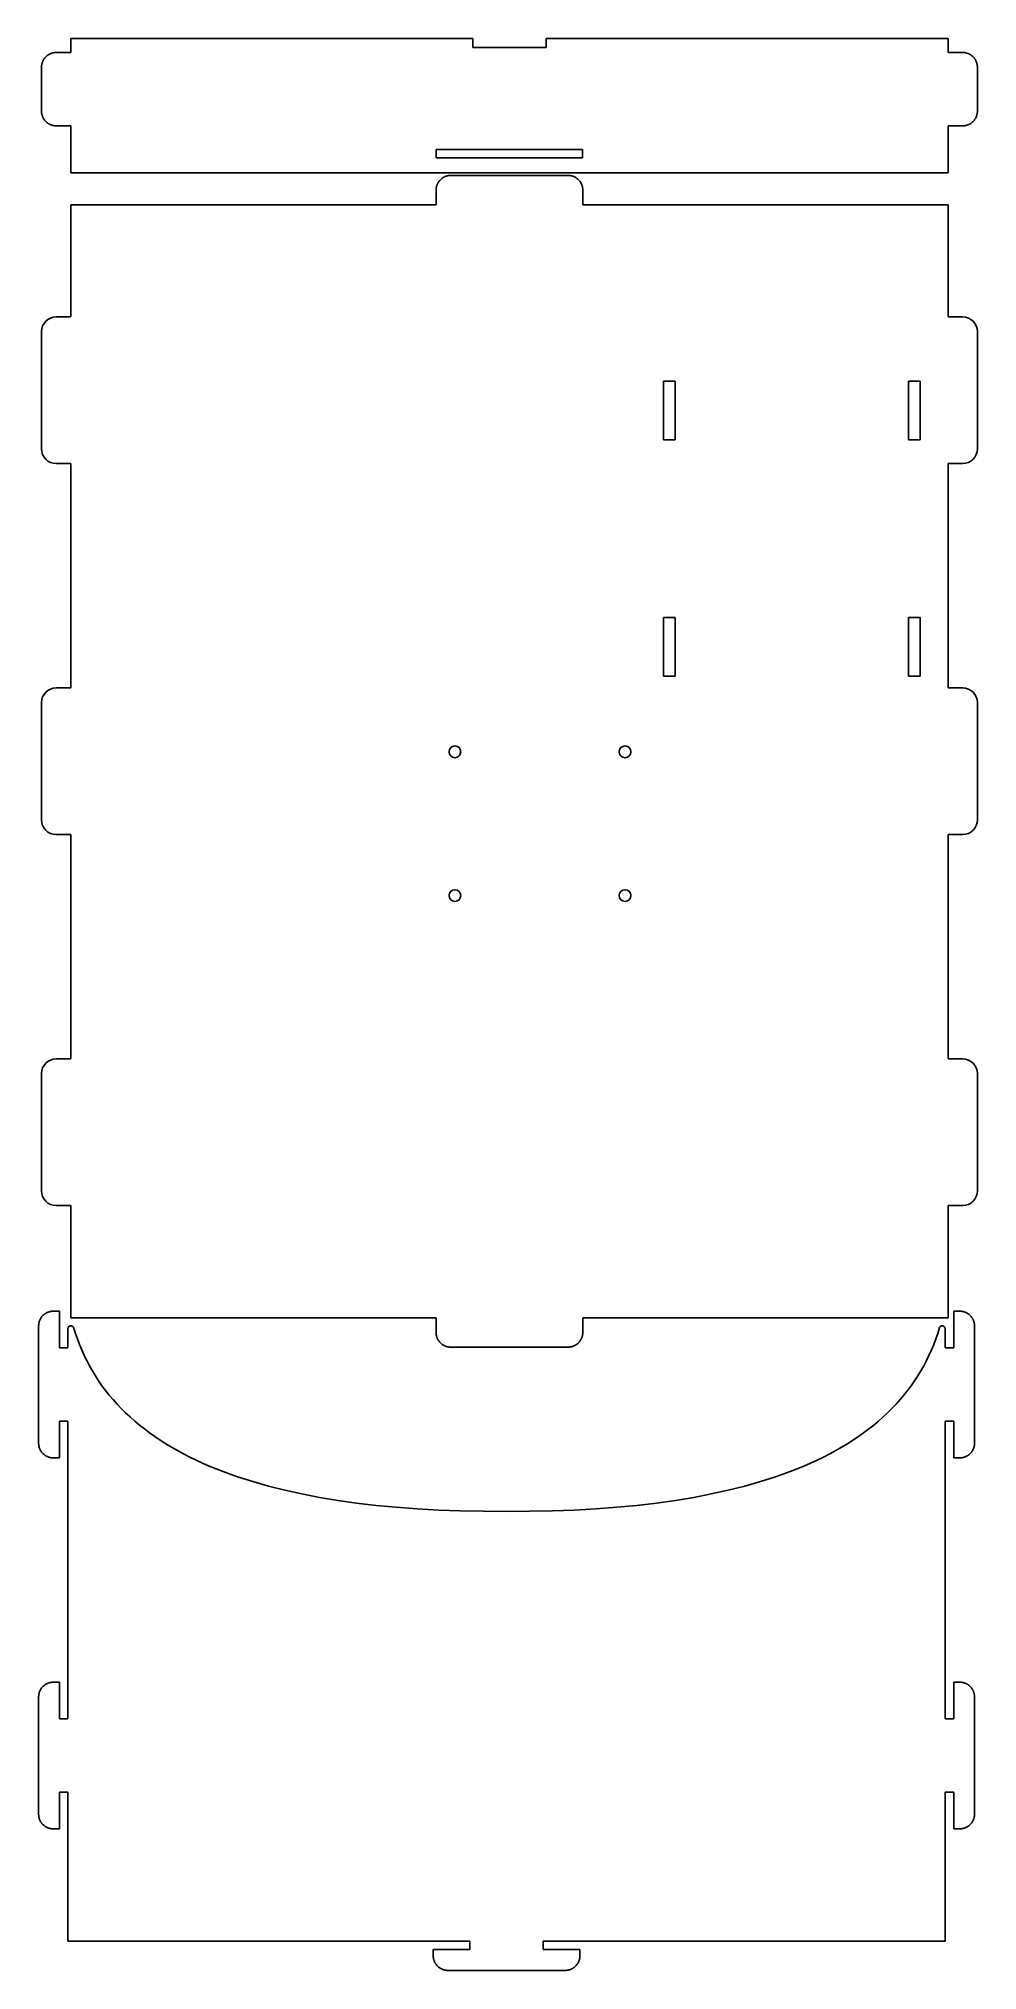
# Model space of a CAD drawing. Extents: x 304 to 624, y 14 to 672.
import ezdxf

# ---------------------------------------------------------------- set-up
doc = ezdxf.new("R2010")
doc.units = 0
doc.layers.add('MAKE2D$VISIBLE$LINES', color=7, linetype='CONTINUOUS')

msp = doc.modelspace()

# ---------------------------------------------------------------- linework, layer by layer
at = {"layer": 'MAKE2D$VISIBLE$LINES'}
for p, q in [((451.77, 672.35), (314.77, 672.35)), ((314.77, 672.35), (314.77, 667.62)), ((451.77, 669.35), (451.77, 672.35)), ((613.77, 672.35), (476.77, 672.35)), ((476.77, 672.35), (476.77, 669.35)), ((613.77, 667.62), (613.77, 672.35)), ((305.5, 665.22), (305.41, 665.07)), ((305.59, 665.36), (305.5, 665.22)), ((305.68, 665.5), (305.59, 665.36)), ((305.79, 665.64), (305.68, 665.5)), ((305.89, 665.78), (305.79, 665.64)), ((306, 665.91), (305.89, 665.78)), ((306.11, 666.03), (306, 665.91)), ((306.23, 666.16), (306.11, 666.03)), ((306.36, 666.28), (306.23, 666.16)), ((306.48, 666.39), (306.36, 666.28)), ((306.61, 666.5), (306.48, 666.39)), ((306.75, 666.61), (306.61, 666.5)), ((306.89, 666.71), (306.75, 666.61)), ((307.03, 666.8), (306.89, 666.71)), ((307.17, 666.89), (307.03, 666.8)), ((307.32, 666.98), (307.17, 666.89)), ((307.47, 667.06), (307.32, 666.98)), ((307.62, 667.14), (307.47, 667.06)), ((307.78, 667.21), (307.62, 667.14)), ((307.93, 667.27), (307.78, 667.21)), ((308.09, 667.33), (307.93, 667.27)), ((308.26, 667.39), (308.09, 667.33)), ((308.42, 667.44), (308.26, 667.39)), ((308.59, 667.48), (308.42, 667.44)), ((308.75, 667.52), (308.59, 667.48)), ((308.92, 667.55), (308.75, 667.52)), ((309.09, 667.57), (308.92, 667.55)), ((309.26, 667.6), (309.09, 667.57)), ((309.43, 667.61), (309.26, 667.6)), ((309.6, 667.62), (309.43, 667.61)), ((309.77, 667.62), (309.6, 667.62)), ((314.77, 667.62), (309.77, 667.62)), ((476.77, 669.35), (451.77, 669.35)), ((618.77, 667.62), (613.77, 667.62)), ((618.94, 667.62), (618.77, 667.62)), ((619.11, 667.61), (618.94, 667.62)), ((619.28, 667.6), (619.11, 667.61)), ((619.45, 667.57), (619.28, 667.6)), ((619.62, 667.55), (619.45, 667.57)), ((619.79, 667.52), (619.62, 667.55)), ((619.95, 667.48), (619.79, 667.52)), ((620.12, 667.44), (619.95, 667.48)), ((620.28, 667.39), (620.12, 667.44)), ((620.44, 667.33), (620.28, 667.39)), ((620.6, 667.27), (620.44, 667.33)), ((620.76, 667.21), (620.6, 667.27)), ((620.92, 667.14), (620.76, 667.21)), ((621.07, 667.06), (620.92, 667.14)), ((621.22, 666.98), (621.07, 667.06)), ((621.37, 666.89), (621.22, 666.98)), ((621.51, 666.8), (621.37, 666.89)), ((621.65, 666.71), (621.51, 666.8)), ((621.79, 666.61), (621.65, 666.71)), ((621.92, 666.5), (621.79, 666.61)), ((622.05, 666.39), (621.92, 666.5)), ((622.18, 666.28), (622.05, 666.39)), ((622.3, 666.16), (622.18, 666.28)), ((622.42, 666.03), (622.3, 666.16)), ((622.54, 665.91), (622.42, 666.03)), ((622.65, 665.78), (622.54, 665.91)), ((622.75, 665.64), (622.65, 665.78)), ((622.85, 665.5), (622.75, 665.64)), ((622.95, 665.36), (622.85, 665.5)), ((623.04, 665.22), (622.95, 665.36)), ((623.13, 665.07), (623.04, 665.22)), ((304.78, 662.96), (304.77, 662.79)), ((304.77, 662.79), (304.77, 662.62)), ((304.77, 662.62), (304.77, 655.12)), ((304.8, 663.13), (304.78, 662.96)), ((304.82, 663.3), (304.8, 663.13)), ((304.84, 663.47), (304.82, 663.3)), ((304.87, 663.64), (304.84, 663.47)), ((304.91, 663.81), (304.87, 663.64)), ((304.95, 663.97), (304.91, 663.81)), ((305, 664.13), (304.95, 663.97)), ((305.06, 664.3), (305, 664.13)), ((305.12, 664.46), (305.06, 664.3)), ((305.18, 664.61), (305.12, 664.46)), ((305.25, 664.77), (305.18, 664.61)), ((305.33, 664.92), (305.25, 664.77)), ((305.41, 665.07), (305.33, 664.92)), ((623.21, 664.92), (623.13, 665.07)), ((623.28, 664.77), (623.21, 664.92)), ((623.35, 664.61), (623.28, 664.77)), ((623.42, 664.46), (623.35, 664.61)), ((623.48, 664.3), (623.42, 664.46)), ((623.53, 664.13), (623.48, 664.3)), ((623.58, 663.97), (623.53, 664.13)), ((623.63, 663.81), (623.58, 663.97)), ((623.66, 663.64), (623.63, 663.81)), ((623.7, 663.47), (623.66, 663.64)), ((623.72, 663.3), (623.7, 663.47)), ((623.74, 663.13), (623.72, 663.3)), ((623.76, 662.96), (623.74, 663.13)), ((623.77, 662.79), (623.76, 662.96)), ((623.77, 662.62), (623.77, 662.79)), ((623.77, 655.12), (623.77, 662.62)), ((304.77, 655.12), (304.77, 647.62)), ((623.77, 647.62), (623.77, 655.12)), ((304.77, 647.62), (304.77, 647.45)), ((304.77, 647.45), (304.78, 647.28)), ((304.78, 647.28), (304.8, 647.11)), ((304.8, 647.11), (304.82, 646.94)), ((304.82, 646.94), (304.84, 646.77)), ((304.84, 646.77), (304.87, 646.6)), ((304.87, 646.6), (304.91, 646.44)), ((304.91, 646.44), (304.95, 646.27)), ((304.95, 646.27), (305, 646.11)), ((305, 646.11), (305.06, 645.95)), ((305.06, 645.95), (305.12, 645.79)), ((305.12, 645.79), (305.18, 645.63)), ((305.18, 645.63), (305.25, 645.47)), ((305.25, 645.47), (305.33, 645.32)), ((623.21, 645.32), (623.28, 645.47)), ((623.28, 645.47), (623.35, 645.63)), ((623.35, 645.63), (623.42, 645.79)), ((623.42, 645.79), (623.48, 645.95)), ((623.48, 645.95), (623.53, 646.11)), ((623.53, 646.11), (623.58, 646.27)), ((623.58, 646.27), (623.63, 646.44)), ((623.63, 646.44), (623.66, 646.6)), ((623.66, 646.6), (623.7, 646.77)), ((623.7, 646.77), (623.72, 646.94)), ((623.72, 646.94), (623.74, 647.11)), ((623.74, 647.11), (623.76, 647.28)), ((623.76, 647.28), (623.77, 647.45)), ((623.77, 647.45), (623.77, 647.62)), ((305.33, 645.32), (305.41, 645.17)), ((305.41, 645.17), (305.5, 645.02)), ((305.5, 645.02), (305.59, 644.88)), ((305.59, 644.88), (305.68, 644.74)), ((305.68, 644.74), (305.79, 644.6)), ((305.79, 644.6), (305.89, 644.47)), ((305.89, 644.47), (306, 644.34)), ((306, 644.34), (306.11, 644.21)), ((306.11, 644.21), (306.23, 644.09)), ((306.23, 644.09), (306.36, 643.97)), ((306.36, 643.97), (306.48, 643.85)), ((306.48, 643.85), (306.61, 643.74)), ((306.61, 643.74), (306.75, 643.64)), ((306.75, 643.64), (306.89, 643.54)), ((306.89, 643.54), (307.03, 643.44)), ((307.03, 643.44), (307.17, 643.35)), ((307.17, 643.35), (307.32, 643.26)), ((307.32, 643.26), (307.47, 643.18)), ((307.47, 643.18), (307.62, 643.11)), ((307.62, 643.11), (307.78, 643.04)), ((307.78, 643.04), (307.93, 642.97)), ((307.93, 642.97), (308.09, 642.91)), ((308.09, 642.91), (308.26, 642.86)), ((308.26, 642.86), (308.42, 642.81)), ((308.42, 642.81), (308.59, 642.76)), ((308.59, 642.76), (308.75, 642.73)), ((308.75, 642.73), (308.92, 642.69)), ((308.92, 642.69), (309.09, 642.67)), ((309.09, 642.67), (309.26, 642.65)), ((309.26, 642.65), (309.43, 642.63)), ((309.43, 642.63), (309.6, 642.62)), ((309.6, 642.62), (309.77, 642.62)), ((309.77, 642.62), (314.77, 642.62)), ((314.77, 642.62), (314.77, 626.62)), ((613.77, 626.62), (613.77, 642.62)), ((613.77, 642.62), (618.77, 642.62)), ((618.77, 642.62), (618.94, 642.62)), ((618.94, 642.62), (619.11, 642.63)), ((619.11, 642.63), (619.28, 642.65)), ((619.28, 642.65), (619.45, 642.67)), ((619.45, 642.67), (619.62, 642.69)), ((619.62, 642.69), (619.79, 642.73)), ((619.79, 642.73), (619.95, 642.76)), ((619.95, 642.76), (620.12, 642.81)), ((620.12, 642.81), (620.28, 642.86)), ((620.28, 642.86), (620.44, 642.91)), ((620.44, 642.91), (620.6, 642.97)), ((620.6, 642.97), (620.76, 643.04)), ((620.76, 643.04), (620.92, 643.11)), ((620.92, 643.11), (621.07, 643.18)), ((621.07, 643.18), (621.22, 643.26)), ((621.22, 643.26), (621.37, 643.35)), ((621.37, 643.35), (621.51, 643.44)), ((621.51, 643.44), (621.65, 643.54)), ((621.65, 643.54), (621.79, 643.64)), ((621.79, 643.64), (621.92, 643.74)), ((621.92, 643.74), (622.05, 643.85)), ((622.05, 643.85), (622.18, 643.97)), ((622.18, 643.97), (622.3, 644.09)), ((622.3, 644.09), (622.42, 644.21)), ((622.42, 644.21), (622.54, 644.34)), ((622.54, 644.34), (622.65, 644.47)), ((622.65, 644.47), (622.75, 644.6)), ((622.75, 644.6), (622.85, 644.74)), ((622.85, 644.74), (622.95, 644.88)), ((622.95, 644.88), (623.04, 645.02)), ((623.04, 645.02), (623.13, 645.17)), ((623.13, 645.17), (623.21, 645.32)), ((439.34, 634.55), (489.2, 634.55)), ((439.34, 631.69), (439.34, 634.55)), ((489.2, 634.55), (489.2, 631.69)), ((314.77, 626.62), (613.77, 626.62)), ((489.2, 631.69), (439.34, 631.69)), ((443.25, 625.61), (443.09, 625.57)), ((443.42, 625.64), (443.25, 625.61)), ((443.59, 625.67), (443.42, 625.64)), ((443.76, 625.69), (443.59, 625.67)), ((443.93, 625.7), (443.76, 625.69)), ((444.1, 625.71), (443.93, 625.7)), ((444.27, 625.71), (444.1, 625.71)), ((464.27, 625.71), (444.27, 625.71)), ((484.27, 625.71), (464.27, 625.71)), ((484.44, 625.71), (484.27, 625.71)), ((484.61, 625.7), (484.44, 625.71)), ((484.78, 625.69), (484.61, 625.7)), ((484.95, 625.67), (484.78, 625.69)), ((485.12, 625.64), (484.95, 625.67)), ((485.29, 625.61), (485.12, 625.64)), ((485.45, 625.57), (485.29, 625.61)), ((439.28, 621.05), (439.27, 620.88)), ((439.27, 620.88), (439.27, 620.71)), ((439.27, 620.71), (439.27, 615.71)), ((439.3, 621.22), (439.28, 621.05)), ((439.32, 621.39), (439.3, 621.22)), ((439.34, 621.56), (439.32, 621.39)), ((439.37, 621.73), (439.34, 621.56)), ((439.41, 621.9), (439.37, 621.73)), ((439.45, 622.06), (439.41, 621.9)), ((439.5, 622.23), (439.45, 622.06)), ((439.56, 622.39), (439.5, 622.23)), ((439.62, 622.55), (439.56, 622.39)), ((439.68, 622.7), (439.62, 622.55)), ((439.75, 622.86), (439.68, 622.7)), ((439.83, 623.01), (439.75, 622.86)), ((439.91, 623.16), (439.83, 623.01)), ((440, 623.31), (439.91, 623.16)), ((440.09, 623.45), (440, 623.31)), ((440.18, 623.6), (440.09, 623.45)), ((440.29, 623.73), (440.18, 623.6)), ((440.39, 623.87), (440.29, 623.73)), ((440.5, 624), (440.39, 623.87)), ((440.61, 624.13), (440.5, 624)), ((440.73, 624.25), (440.61, 624.13)), ((440.86, 624.37), (440.73, 624.25)), ((440.98, 624.48), (440.86, 624.37)), ((441.11, 624.59), (440.98, 624.48)), ((441.25, 624.7), (441.11, 624.59)), ((441.39, 624.8), (441.25, 624.7)), ((441.53, 624.89), (441.39, 624.8)), ((441.67, 624.98), (441.53, 624.89)), ((441.82, 625.07), (441.67, 624.98)), ((441.97, 625.15), (441.82, 625.07)), ((442.12, 625.23), (441.97, 625.15)), ((442.28, 625.3), (442.12, 625.23)), ((442.43, 625.36), (442.28, 625.3)), ((442.59, 625.42), (442.43, 625.36)), ((442.76, 625.48), (442.59, 625.42)), ((442.92, 625.53), (442.76, 625.48)), ((443.09, 625.57), (442.92, 625.53)), ((485.62, 625.53), (485.45, 625.57)), ((485.78, 625.48), (485.62, 625.53)), ((485.94, 625.42), (485.78, 625.48)), ((486.1, 625.36), (485.94, 625.42)), ((486.26, 625.3), (486.1, 625.36)), ((486.42, 625.23), (486.26, 625.3)), ((486.57, 625.15), (486.42, 625.23)), ((486.72, 625.07), (486.57, 625.15)), ((486.87, 624.98), (486.72, 625.07)), ((487.01, 624.89), (486.87, 624.98)), ((487.15, 624.8), (487.01, 624.89)), ((487.29, 624.7), (487.15, 624.8)), ((487.42, 624.59), (487.29, 624.7)), ((487.56, 624.48), (487.42, 624.59)), ((487.68, 624.37), (487.56, 624.48)), ((487.8, 624.25), (487.68, 624.37)), ((487.92, 624.13), (487.8, 624.25)), ((488.04, 624), (487.92, 624.13)), ((488.15, 623.87), (488.04, 624)), ((488.25, 623.73), (488.15, 623.87)), ((488.35, 623.6), (488.25, 623.73)), ((488.45, 623.45), (488.35, 623.6)), ((488.54, 623.31), (488.45, 623.45)), ((488.63, 623.16), (488.54, 623.31)), ((488.71, 623.01), (488.63, 623.16)), ((488.78, 622.86), (488.71, 623.01)), ((488.86, 622.7), (488.78, 622.86)), ((488.92, 622.55), (488.86, 622.7)), ((488.98, 622.39), (488.92, 622.55)), ((489.03, 622.23), (488.98, 622.39)), ((489.08, 622.06), (489.03, 622.23)), ((489.13, 621.9), (489.08, 622.06)), ((489.16, 621.73), (489.13, 621.9)), ((489.2, 621.56), (489.16, 621.73)), ((489.22, 621.39), (489.2, 621.56)), ((489.24, 621.22), (489.22, 621.39)), ((489.26, 621.05), (489.24, 621.22)), ((489.27, 620.88), (489.26, 621.05)), ((489.27, 620.71), (489.27, 620.88)), ((489.27, 615.71), (489.27, 620.71)), ((314.77, 615.71), (314.77, 577.48)), ((439.27, 615.71), (314.77, 615.71)), ((613.77, 615.71), (489.27, 615.71)), ((613.77, 577.48), (613.77, 615.71)), ((314.77, 577.48), (309.77, 577.48)), ((618.77, 577.48), (613.77, 577.48)), ((304.77, 572.48), (304.77, 552.48)), ((623.77, 552.48), (623.77, 572.48)), ((520.77, 555.59), (516.77, 555.59)), ((516.77, 555.59), (516.77, 535.59)), ((520.77, 535.59), (520.77, 555.59)), ((604.27, 555.59), (600.27, 555.59)), ((600.27, 555.59), (600.27, 535.59)), ((604.27, 535.59), (604.27, 555.59)), ((304.77, 552.48), (304.77, 532.48)), ((623.77, 532.48), (623.77, 552.48)), ((516.77, 535.59), (520.77, 535.59)), ((600.27, 535.59), (604.27, 535.59)), ((309.77, 527.48), (314.77, 527.48)), ((314.77, 527.48), (314.77, 451)), ((613.77, 527.48), (618.77, 527.48)), ((613.77, 451), (613.77, 527.48)), ((520.77, 475.07), (516.77, 475.07)), ((516.77, 475.07), (516.77, 455.07)), ((520.77, 455.07), (520.77, 475.07)), ((604.27, 475.07), (600.27, 475.07)), ((600.27, 475.07), (600.27, 455.07)), ((604.27, 455.07), (604.27, 475.07)), ((516.77, 455.07), (520.77, 455.07)), ((600.27, 455.07), (604.27, 455.07)), ((314.77, 451), (309.77, 451)), ((618.77, 451), (613.77, 451)), ((304.77, 446), (304.77, 426)), ((623.77, 426), (623.77, 446)), ((304.77, 426), (304.77, 406)), ((623.77, 406), (623.77, 426)), ((309.77, 401), (314.77, 401)), ((314.77, 401), (314.77, 324.53)), ((613.77, 401), (618.77, 401)), ((613.77, 324.53), (613.77, 401)), ((314.77, 324.53), (309.77, 324.53)), ((618.77, 324.53), (613.77, 324.53)), ((304.77, 319.53), (304.77, 299.53)), ((623.77, 299.53), (623.77, 319.53)), ((304.77, 299.53), (304.77, 279.53)), ((623.77, 279.53), (623.77, 299.53)), ((309.77, 274.53), (314.77, 274.53)), ((314.77, 274.53), (314.77, 236.29)), ((613.77, 274.53), (618.77, 274.53)), ((613.77, 236.29), (613.77, 274.53)), ((305.26, 237.07), (305.38, 237.19)), ((305.38, 237.19), (305.51, 237.3)), ((305.51, 237.3), (305.64, 237.41)), ((305.64, 237.41), (305.77, 237.52)), ((305.77, 237.52), (305.91, 237.62)), ((305.91, 237.62), (306.05, 237.71)), ((306.05, 237.71), (306.2, 237.8)), ((306.2, 237.8), (306.34, 237.89)), ((306.34, 237.89), (306.5, 237.97)), ((306.5, 237.97), (306.65, 238.05)), ((306.65, 238.05), (306.8, 238.12)), ((306.8, 238.12), (306.96, 238.18)), ((306.96, 238.18), (307.12, 238.24)), ((307.12, 238.24), (307.28, 238.3)), ((307.28, 238.3), (307.45, 238.35)), ((307.45, 238.35), (307.61, 238.39)), ((307.61, 238.39), (307.78, 238.43)), ((307.78, 238.43), (307.95, 238.46)), ((307.95, 238.46), (308.11, 238.48)), ((308.11, 238.48), (308.28, 238.51)), ((308.28, 238.51), (308.45, 238.52)), ((308.45, 238.52), (308.62, 238.53)), ((308.62, 238.53), (308.8, 238.53)), ((308.8, 238.53), (310.9, 238.53)), ((310.9, 238.53), (310.9, 226.03)), ((615.7, 226.03), (615.7, 238.53)), ((615.7, 238.53), (617.8, 238.53)), ((617.8, 238.53), (617.97, 238.53)), ((617.97, 238.53), (618.14, 238.52)), ((618.14, 238.52), (618.31, 238.51)), ((618.31, 238.51), (618.48, 238.48)), ((618.48, 238.48), (618.64, 238.46)), ((618.64, 238.46), (618.81, 238.43)), ((618.81, 238.43), (618.98, 238.39)), ((618.98, 238.39), (619.14, 238.35)), ((619.14, 238.35), (619.31, 238.3)), ((619.31, 238.3), (619.47, 238.24)), ((619.47, 238.24), (619.63, 238.18)), ((619.63, 238.18), (619.79, 238.12)), ((619.79, 238.12), (619.94, 238.05)), ((619.94, 238.05), (620.1, 237.97)), ((620.1, 237.97), (620.25, 237.89)), ((620.25, 237.89), (620.39, 237.8)), ((620.39, 237.8), (620.54, 237.71)), ((620.54, 237.71), (620.68, 237.62)), ((620.68, 237.62), (620.82, 237.52)), ((620.82, 237.52), (620.95, 237.41)), ((620.95, 237.41), (621.08, 237.3)), ((621.08, 237.3), (621.21, 237.19)), ((621.21, 237.19), (621.33, 237.07)), ((303.8, 233.7), (303.81, 233.87)), ((303.8, 233.53), (303.8, 233.7)), ((303.8, 213.53), (303.8, 233.53)), ((303.81, 233.87), (303.82, 234.04)), ((303.82, 234.04), (303.84, 234.21)), ((303.84, 234.21), (303.87, 234.38)), ((303.87, 234.38), (303.9, 234.55)), ((303.9, 234.55), (303.94, 234.72)), ((303.94, 234.72), (303.98, 234.88)), ((303.98, 234.88), (304.03, 235.04)), ((304.03, 235.04), (304.08, 235.21)), ((304.08, 235.21), (304.14, 235.37)), ((304.14, 235.37), (304.21, 235.52)), ((304.21, 235.52), (304.28, 235.68)), ((304.28, 235.68), (304.36, 235.83)), ((304.36, 235.83), (304.44, 235.98)), ((304.44, 235.98), (304.52, 236.13)), ((304.52, 236.13), (304.61, 236.27)), ((304.61, 236.27), (304.71, 236.41)), ((304.71, 236.41), (304.81, 236.55)), ((304.81, 236.55), (304.92, 236.69)), ((304.92, 236.69), (305.03, 236.82)), ((305.03, 236.82), (305.14, 236.94)), ((305.14, 236.94), (305.26, 237.07)), ((313.8, 232.68), (313.81, 232.71)), ((313.8, 232.64), (313.8, 232.68)), ((313.8, 232.61), (313.8, 232.64)), ((313.8, 232.58), (313.8, 232.61)), ((313.8, 232.54), (313.8, 232.58)), ((313.8, 226.03), (313.8, 232.54)), ((313.81, 232.71), (313.82, 232.75)), ((313.82, 232.78), (313.83, 232.81)), ((313.82, 232.75), (313.82, 232.78)), ((313.83, 232.81), (313.84, 232.85)), ((313.84, 232.85), (313.85, 232.88)), ((313.85, 232.88), (313.87, 232.91)), ((313.87, 232.91), (313.88, 232.94)), ((313.88, 232.94), (313.89, 232.98)), ((313.89, 232.98), (313.91, 233.01)), ((313.91, 233.01), (313.93, 233.04)), ((313.93, 233.04), (313.94, 233.07)), ((313.94, 233.07), (313.96, 233.1)), ((313.96, 233.1), (313.98, 233.12)), ((313.98, 233.12), (314, 233.15)), ((314, 233.15), (314.03, 233.18)), ((314.03, 233.18), (314.05, 233.21)), ((314.05, 233.21), (314.07, 233.23)), ((314.07, 233.23), (314.1, 233.26)), ((314.1, 233.26), (314.12, 233.28)), ((314.12, 233.28), (314.15, 233.3)), ((314.15, 233.3), (314.17, 233.32)), ((314.17, 233.32), (314.2, 233.35)), ((314.2, 233.35), (314.23, 233.37)), ((314.23, 233.37), (314.26, 233.38)), ((314.26, 233.38), (314.29, 233.4)), ((314.29, 233.4), (314.32, 233.42)), ((314.32, 233.42), (314.35, 233.44)), ((314.35, 233.44), (314.38, 233.45)), ((314.38, 233.45), (314.41, 233.46)), ((314.41, 233.46), (314.44, 233.48)), ((314.44, 233.48), (314.48, 233.49)), ((314.48, 233.49), (314.51, 233.5)), ((314.51, 233.5), (314.54, 233.51)), ((314.54, 233.51), (314.58, 233.52)), ((314.58, 233.52), (314.61, 233.52)), ((314.61, 233.52), (314.64, 233.53)), ((314.64, 233.53), (314.68, 233.53)), ((314.68, 233.53), (314.71, 233.54)), ((314.71, 233.54), (314.75, 233.54)), ((314.75, 233.54), (314.78, 233.54)), ((314.77, 236.29), (439.27, 236.29)), ((314.78, 233.54), (314.82, 233.54)), ((314.82, 233.54), (314.85, 233.54)), ((314.85, 233.54), (314.88, 233.54)), ((314.88, 233.54), (314.92, 233.53)), ((314.92, 233.53), (314.95, 233.53)), ((314.95, 233.53), (314.99, 233.52)), ((314.99, 233.52), (315.02, 233.52)), ((315.02, 233.52), (315.05, 233.51)), ((315.05, 233.51), (315.09, 233.5)), ((315.09, 233.5), (315.12, 233.49)), ((315.12, 233.49), (315.15, 233.48)), ((315.15, 233.48), (315.19, 233.46)), ((315.19, 233.46), (315.22, 233.45)), ((315.22, 233.45), (315.25, 233.43)), ((315.25, 233.43), (315.28, 233.42)), ((315.28, 233.42), (315.31, 233.4)), ((315.31, 233.4), (315.34, 233.38)), ((315.34, 233.38), (315.37, 233.36)), ((315.37, 233.36), (315.39, 233.34)), ((315.39, 233.34), (315.42, 233.32)), ((315.42, 233.32), (315.45, 233.3)), ((315.45, 233.3), (315.47, 233.28)), ((315.47, 233.28), (315.5, 233.25)), ((315.5, 233.25), (315.52, 233.23)), ((315.52, 233.23), (315.55, 233.2)), ((315.55, 233.2), (315.57, 233.18)), ((315.57, 233.18), (315.59, 233.15)), ((315.59, 233.15), (315.61, 233.12)), ((315.61, 233.12), (315.63, 233.09)), ((315.63, 233.09), (315.65, 233.06)), ((315.65, 233.06), (315.67, 233.03)), ((315.67, 233.03), (315.68, 233)), ((315.68, 233), (315.7, 232.97)), ((315.7, 232.97), (315.71, 232.94)), ((315.71, 232.94), (316.32, 230.98)), ((316.32, 230.98), (316.99, 229.06)), ((439.27, 236.29), (439.27, 231.29)), ((439.27, 231.29), (439.27, 231.12)), ((439.27, 231.12), (439.28, 230.95)), ((439.28, 230.95), (439.3, 230.78)), ((439.3, 230.78), (439.32, 230.61)), ((439.32, 230.61), (439.34, 230.44)), ((489.2, 230.44), (489.22, 230.61)), ((489.22, 230.61), (489.24, 230.78)), ((489.24, 230.78), (489.26, 230.95)), ((489.26, 230.95), (489.27, 231.12)), ((489.27, 231.29), (489.27, 236.29)), ((489.27, 236.29), (613.77, 236.29)), ((489.27, 231.12), (489.27, 231.29)), ((609.6, 229.06), (610.27, 230.98)), ((610.27, 230.98), (610.88, 232.94)), ((610.88, 232.94), (610.89, 232.97)), ((610.89, 232.97), (610.91, 233)), ((610.91, 233), (610.92, 233.03)), ((610.92, 233.03), (610.94, 233.06)), ((610.94, 233.06), (610.96, 233.09)), ((610.96, 233.09), (610.98, 233.12)), ((610.98, 233.12), (611, 233.15)), ((611, 233.15), (611.02, 233.18)), ((611.02, 233.18), (611.04, 233.2)), ((611.04, 233.2), (611.07, 233.23)), ((611.07, 233.23), (611.09, 233.25)), ((611.09, 233.25), (611.12, 233.28)), ((611.12, 233.28), (611.14, 233.3)), ((611.14, 233.3), (611.17, 233.32)), ((611.17, 233.32), (611.2, 233.34)), ((611.2, 233.34), (611.22, 233.36)), ((611.22, 233.36), (611.25, 233.38)), ((611.25, 233.38), (611.28, 233.4)), ((611.28, 233.4), (611.31, 233.42)), ((611.31, 233.42), (611.34, 233.43)), ((611.34, 233.43), (611.37, 233.45)), ((611.37, 233.45), (611.41, 233.46)), ((611.41, 233.46), (611.44, 233.48)), ((611.44, 233.48), (611.47, 233.49)), ((611.47, 233.49), (611.5, 233.5)), ((611.5, 233.5), (611.54, 233.51)), ((611.54, 233.51), (611.57, 233.52)), ((611.57, 233.52), (611.6, 233.52)), ((611.6, 233.52), (611.64, 233.53)), ((611.64, 233.53), (611.67, 233.53)), ((611.67, 233.53), (611.71, 233.54)), ((611.71, 233.54), (611.74, 233.54)), ((611.74, 233.54), (611.78, 233.54)), ((611.78, 233.54), (611.81, 233.54)), ((611.81, 233.54), (611.84, 233.54)), ((611.84, 233.54), (611.88, 233.54)), ((611.88, 233.54), (611.91, 233.53)), ((611.91, 233.53), (611.95, 233.53)), ((611.95, 233.53), (611.98, 233.52)), ((611.98, 233.52), (612.02, 233.52)), ((612.02, 233.52), (612.05, 233.51)), ((612.05, 233.51), (612.08, 233.5)), ((612.08, 233.5), (612.12, 233.49)), ((612.12, 233.49), (612.15, 233.48)), ((612.15, 233.48), (612.18, 233.46)), ((612.18, 233.46), (612.21, 233.45)), ((612.21, 233.45), (612.24, 233.44)), ((612.24, 233.44), (612.27, 233.42)), ((612.27, 233.42), (612.3, 233.4)), ((612.3, 233.4), (612.33, 233.38)), ((612.33, 233.38), (612.36, 233.37)), ((612.36, 233.37), (612.39, 233.35)), ((612.39, 233.35), (612.42, 233.32)), ((612.42, 233.32), (612.44, 233.3)), ((612.44, 233.3), (612.47, 233.28)), ((612.47, 233.28), (612.5, 233.26)), ((612.5, 233.26), (612.52, 233.23)), ((612.52, 233.23), (612.54, 233.21)), ((612.54, 233.21), (612.57, 233.18)), ((612.57, 233.18), (612.59, 233.15)), ((612.59, 233.15), (612.61, 233.12)), ((612.61, 233.12), (612.63, 233.1)), ((612.63, 233.1), (612.65, 233.07)), ((612.65, 233.07), (612.66, 233.04)), ((612.66, 233.04), (612.68, 233.01)), ((612.68, 233.01), (612.7, 232.98)), ((612.7, 232.98), (612.71, 232.94)), ((612.71, 232.94), (612.72, 232.91)), ((612.72, 232.91), (612.74, 232.88)), ((612.74, 232.88), (612.75, 232.85)), ((612.75, 232.85), (612.76, 232.81)), ((612.76, 232.81), (612.77, 232.78)), ((612.77, 232.78), (612.77, 232.75)), ((612.77, 232.75), (612.78, 232.71)), ((612.78, 232.71), (612.79, 232.68)), ((612.79, 232.68), (612.79, 232.64)), ((612.79, 232.64), (612.79, 232.61)), ((612.79, 232.61), (612.79, 232.58)), ((612.79, 232.58), (612.8, 232.54)), ((612.8, 232.54), (612.8, 226.03)), ((621.33, 237.07), (621.45, 236.94)), ((621.45, 236.94), (621.56, 236.82)), ((621.56, 236.82), (621.67, 236.69)), ((621.67, 236.69), (621.78, 236.55)), ((621.78, 236.55), (621.88, 236.41)), ((621.88, 236.41), (621.98, 236.27)), ((621.98, 236.27), (622.07, 236.13)), ((622.07, 236.13), (622.15, 235.98)), ((622.15, 235.98), (622.23, 235.83)), ((622.23, 235.83), (622.31, 235.68)), ((622.31, 235.68), (622.38, 235.52)), ((622.38, 235.52), (622.45, 235.37)), ((622.45, 235.37), (622.51, 235.21)), ((622.51, 235.21), (622.56, 235.04)), ((622.56, 235.04), (622.61, 234.88)), ((622.61, 234.88), (622.65, 234.72)), ((622.65, 234.72), (622.69, 234.55)), ((622.69, 234.55), (622.72, 234.38)), ((622.72, 234.38), (622.75, 234.21)), ((622.75, 234.21), (622.77, 234.04)), ((622.77, 234.04), (622.78, 233.87)), ((622.78, 233.87), (622.79, 233.7)), ((622.79, 233.7), (622.8, 233.53)), ((622.8, 233.53), (622.8, 213.53)), ((310.9, 226.03), (313.8, 226.03)), ((316.99, 229.06), (317.71, 227.17)), ((317.71, 227.17), (318.48, 225.31)), ((318.48, 225.31), (319.31, 223.48)), ((439.34, 230.44), (439.37, 230.27)), ((439.37, 230.27), (439.41, 230.11)), ((439.41, 230.11), (439.45, 229.94)), ((439.45, 229.94), (439.5, 229.78)), ((439.5, 229.78), (439.56, 229.62)), ((439.56, 229.62), (439.62, 229.46)), ((439.62, 229.46), (439.68, 229.3)), ((439.68, 229.3), (439.75, 229.14)), ((439.75, 229.14), (439.83, 228.99)), ((439.83, 228.99), (439.91, 228.84)), ((439.91, 228.84), (440, 228.69)), ((440, 228.69), (440.09, 228.55)), ((440.09, 228.55), (440.18, 228.41)), ((440.18, 228.41), (440.28, 228.27)), ((440.28, 228.27), (440.39, 228.13)), ((440.39, 228.13), (440.5, 228)), ((440.5, 228), (440.61, 227.88)), ((440.61, 227.88), (440.73, 227.75)), ((440.73, 227.75), (440.86, 227.64)), ((440.86, 227.64), (440.98, 227.52)), ((440.98, 227.52), (441.11, 227.41)), ((441.11, 227.41), (441.25, 227.31)), ((441.25, 227.31), (441.39, 227.21)), ((441.39, 227.21), (441.53, 227.11)), ((441.53, 227.11), (441.67, 227.02)), ((441.67, 227.02), (441.82, 226.93)), ((441.82, 226.93), (441.97, 226.85)), ((441.97, 226.85), (442.12, 226.77)), ((442.12, 226.77), (442.28, 226.7)), ((442.28, 226.7), (442.43, 226.64)), ((442.43, 226.64), (442.59, 226.58)), ((442.59, 226.58), (442.76, 226.52)), ((442.76, 226.52), (442.92, 226.48)), ((442.92, 226.48), (443.08, 226.43)), ((443.08, 226.43), (443.25, 226.39)), ((443.25, 226.39), (443.42, 226.36)), ((443.42, 226.36), (443.59, 226.34)), ((443.59, 226.34), (443.76, 226.32)), ((443.76, 226.32), (443.93, 226.3)), ((443.93, 226.3), (444.1, 226.29)), ((444.1, 226.29), (444.27, 226.29)), ((444.27, 226.29), (464.27, 226.29)), ((464.27, 226.29), (484.27, 226.29)), ((484.27, 226.29), (484.44, 226.29)), ((484.44, 226.29), (484.61, 226.3)), ((484.61, 226.3), (484.78, 226.32)), ((484.78, 226.32), (484.95, 226.34)), ((484.95, 226.34), (485.12, 226.36)), ((485.12, 226.36), (485.29, 226.39)), ((485.29, 226.39), (485.45, 226.43)), ((485.45, 226.43), (485.62, 226.48)), ((485.62, 226.48), (485.78, 226.52)), ((485.78, 226.52), (485.94, 226.58)), ((485.94, 226.58), (486.1, 226.64)), ((486.1, 226.64), (486.26, 226.7)), ((486.26, 226.7), (486.42, 226.77)), ((486.42, 226.77), (486.57, 226.85)), ((486.57, 226.85), (486.72, 226.93)), ((486.72, 226.93), (486.87, 227.02)), ((486.87, 227.02), (487.01, 227.11)), ((487.01, 227.11), (487.15, 227.21)), ((487.15, 227.21), (487.29, 227.31)), ((487.29, 227.31), (487.42, 227.41)), ((487.42, 227.41), (487.55, 227.52)), ((487.55, 227.52), (487.68, 227.64)), ((487.68, 227.64), (487.8, 227.75)), ((487.8, 227.75), (487.92, 227.88)), ((487.92, 227.88), (488.04, 228)), ((488.04, 228), (488.15, 228.13)), ((488.15, 228.13), (488.25, 228.27)), ((488.25, 228.27), (488.35, 228.41)), ((488.35, 228.41), (488.45, 228.55)), ((488.45, 228.55), (488.54, 228.69)), ((488.54, 228.69), (488.63, 228.84)), ((488.63, 228.84), (488.71, 228.99)), ((488.71, 228.99), (488.78, 229.14)), ((488.78, 229.14), (488.85, 229.3)), ((488.85, 229.3), (488.92, 229.46)), ((488.92, 229.46), (488.98, 229.62)), ((488.98, 229.62), (489.03, 229.78)), ((489.03, 229.78), (489.08, 229.94)), ((489.08, 229.94), (489.13, 230.11)), ((489.13, 230.11), (489.16, 230.27)), ((489.16, 230.27), (489.2, 230.44)), ((607.28, 223.48), (608.11, 225.31)), ((608.11, 225.31), (608.88, 227.17)), ((608.88, 227.17), (609.6, 229.06)), ((612.8, 226.03), (615.7, 226.03)), ((319.31, 223.48), (320.19, 221.68)), ((320.19, 221.68), (321.12, 219.91)), ((321.12, 219.91), (322.11, 218.17)), ((322.11, 218.17), (323.15, 216.46)), ((603.44, 216.46), (604.48, 218.17)), ((604.48, 218.17), (605.47, 219.91)), ((605.47, 219.91), (606.4, 221.68)), ((606.4, 221.68), (607.28, 223.48)), ((303.8, 193.53), (303.8, 213.53)), ((323.15, 216.46), (324.25, 214.79)), ((324.25, 214.79), (325.39, 213.14)), ((325.39, 213.14), (326.6, 211.53)), ((326.6, 211.53), (327.85, 209.94)), ((598.74, 209.94), (599.99, 211.53)), ((599.99, 211.53), (601.2, 213.14)), ((601.2, 213.14), (602.35, 214.79)), ((602.35, 214.79), (603.44, 216.46)), ((622.8, 213.53), (622.8, 193.53)), ((327.85, 209.94), (329.16, 208.39)), ((329.16, 208.39), (330.53, 206.87)), ((330.53, 206.87), (331.95, 205.38)), ((331.95, 205.38), (333.42, 203.92)), ((593.17, 203.92), (594.64, 205.38)), ((594.64, 205.38), (596.06, 206.87)), ((596.06, 206.87), (597.43, 208.39)), ((597.43, 208.39), (598.74, 209.94)), ((313.8, 201.03), (310.9, 201.03)), ((310.9, 201.03), (310.9, 188.53)), ((313.8, 188.53), (313.8, 201.03)), ((333.42, 203.92), (334.95, 202.49)), ((334.95, 202.49), (336.53, 201.09)), ((336.53, 201.09), (338.16, 199.73)), ((338.16, 199.73), (339.85, 198.39)), ((339.85, 198.39), (341.59, 197.09)), ((585, 197.09), (586.74, 198.39)), ((586.74, 198.39), (588.43, 199.73)), ((588.43, 199.73), (590.07, 201.09)), ((590.07, 201.09), (591.65, 202.49)), ((591.65, 202.49), (593.17, 203.92)), ((615.7, 201.03), (612.8, 201.03)), ((612.8, 201.03), (612.8, 188.53)), ((615.7, 188.53), (615.7, 201.03)), ((303.8, 193.36), (303.8, 193.53)), ((303.81, 193.19), (303.8, 193.36)), ((303.82, 193.02), (303.81, 193.19)), ((303.84, 192.85), (303.82, 193.02)), ((303.87, 192.68), (303.84, 192.85)), ((303.9, 192.51), (303.87, 192.68)), ((303.94, 192.35), (303.9, 192.51)), ((303.98, 192.18), (303.94, 192.35)), ((304.03, 192.02), (303.98, 192.18)), ((304.08, 191.86), (304.03, 192.02)), ((304.14, 191.7), (304.08, 191.86)), ((304.21, 191.54), (304.14, 191.7)), ((304.28, 191.38), (304.21, 191.54)), ((304.36, 191.23), (304.28, 191.38)), ((304.44, 191.08), (304.36, 191.23)), ((304.52, 190.93), (304.44, 191.08)), ((341.59, 197.09), (343.38, 195.81)), ((343.38, 195.81), (345.23, 194.57)), ((345.23, 194.57), (347.13, 193.36)), ((347.13, 193.36), (349.09, 192.18)), ((349.09, 192.18), (351.1, 191.03)), ((351.1, 191.03), (353.16, 189.91)), ((573.43, 189.91), (575.49, 191.03)), ((575.49, 191.03), (577.5, 192.18)), ((577.5, 192.18), (579.46, 193.36)), ((579.46, 193.36), (581.36, 194.57)), ((581.36, 194.57), (583.21, 195.81)), ((583.21, 195.81), (585, 197.09)), ((622.15, 191.08), (622.07, 190.93)), ((622.23, 191.23), (622.15, 191.08)), ((622.31, 191.38), (622.23, 191.23)), ((622.38, 191.54), (622.31, 191.38)), ((622.45, 191.7), (622.38, 191.54)), ((622.51, 191.86), (622.45, 191.7)), ((622.56, 192.02), (622.51, 191.86)), ((622.61, 192.18), (622.56, 192.02)), ((622.65, 192.35), (622.61, 192.18)), ((622.69, 192.51), (622.65, 192.35)), ((622.72, 192.68), (622.69, 192.51)), ((622.75, 192.85), (622.72, 192.68)), ((622.77, 193.02), (622.75, 192.85)), ((622.78, 193.19), (622.77, 193.02)), ((622.79, 193.36), (622.78, 193.19)), ((622.8, 193.53), (622.79, 193.36)), ((304.61, 190.79), (304.52, 190.93)), ((304.71, 190.65), (304.61, 190.79)), ((304.81, 190.51), (304.71, 190.65)), ((304.92, 190.38), (304.81, 190.51)), ((305.03, 190.25), (304.92, 190.38)), ((305.14, 190.12), (305.03, 190.25)), ((305.26, 190), (305.14, 190.12)), ((305.38, 189.88), (305.26, 190)), ((305.51, 189.76), (305.38, 189.88)), ((305.64, 189.65), (305.51, 189.76)), ((305.77, 189.55), (305.64, 189.65)), ((305.91, 189.45), (305.77, 189.55)), ((306.05, 189.35), (305.91, 189.45)), ((306.2, 189.26), (306.05, 189.35)), ((306.34, 189.17), (306.2, 189.26)), ((306.5, 189.09), (306.34, 189.17)), ((306.65, 189.02), (306.5, 189.09)), ((306.8, 188.95), (306.65, 189.02)), ((306.96, 188.88), (306.8, 188.95)), ((307.12, 188.82), (306.96, 188.88)), ((307.28, 188.77), (307.12, 188.82)), ((307.45, 188.72), (307.28, 188.77)), ((307.61, 188.67), (307.45, 188.72)), ((307.78, 188.64), (307.61, 188.67)), ((307.95, 188.6), (307.78, 188.64)), ((308.11, 188.58), (307.95, 188.6)), ((308.28, 188.56), (308.11, 188.58)), ((308.45, 188.54), (308.28, 188.56)), ((308.62, 188.53), (308.45, 188.54)), ((308.8, 188.53), (308.62, 188.53)), ((310.9, 188.53), (308.8, 188.53)), ((313.8, 163.53), (313.8, 188.53)), ((353.16, 189.91), (355.28, 188.82)), ((355.28, 188.82), (357.45, 187.77)), ((357.45, 187.77), (359.68, 186.74)), ((359.68, 186.74), (361.96, 185.75)), ((361.96, 185.75), (364.29, 184.78)), ((364.29, 184.78), (366.68, 183.85)), ((559.91, 183.85), (562.3, 184.78)), ((562.3, 184.78), (564.63, 185.75)), ((564.63, 185.75), (566.91, 186.74)), ((566.91, 186.74), (569.14, 187.77)), ((569.14, 187.77), (571.31, 188.82)), ((571.31, 188.82), (573.43, 189.91)), ((612.8, 188.53), (612.8, 163.53)), ((617.8, 188.53), (615.7, 188.53)), ((617.97, 188.53), (617.8, 188.53)), ((618.14, 188.54), (617.97, 188.53)), ((618.31, 188.56), (618.14, 188.54)), ((618.48, 188.58), (618.31, 188.56)), ((618.64, 188.6), (618.48, 188.58)), ((618.81, 188.64), (618.64, 188.6)), ((618.98, 188.67), (618.81, 188.64)), ((619.14, 188.72), (618.98, 188.67)), ((619.31, 188.77), (619.14, 188.72)), ((619.47, 188.82), (619.31, 188.77)), ((619.63, 188.88), (619.47, 188.82)), ((619.79, 188.95), (619.63, 188.88)), ((619.94, 189.02), (619.79, 188.95)), ((620.1, 189.09), (619.94, 189.02)), ((620.25, 189.17), (620.1, 189.09)), ((620.39, 189.26), (620.25, 189.17)), ((620.54, 189.35), (620.39, 189.26)), ((620.68, 189.45), (620.54, 189.35)), ((620.82, 189.55), (620.68, 189.45)), ((620.95, 189.65), (620.82, 189.55)), ((621.08, 189.76), (620.95, 189.65)), ((621.21, 189.88), (621.08, 189.76)), ((621.33, 190), (621.21, 189.88)), ((621.45, 190.12), (621.33, 190)), ((621.56, 190.25), (621.45, 190.12)), ((621.67, 190.38), (621.56, 190.25)), ((621.78, 190.51), (621.67, 190.38)), ((621.88, 190.65), (621.78, 190.51)), ((621.98, 190.79), (621.88, 190.65)), ((622.07, 190.93), (621.98, 190.79)), ((366.68, 183.85), (369.12, 182.95)), ((369.12, 182.95), (371.61, 182.08)), ((371.61, 182.08), (376.76, 180.43)), ((376.76, 180.43), (382.13, 178.9)), ((382.13, 178.9), (387.71, 177.5)), ((538.88, 177.5), (544.46, 178.9)), ((544.46, 178.9), (549.83, 180.43)), ((549.83, 180.43), (554.98, 182.08)), ((554.98, 182.08), (557.47, 182.95)), ((557.47, 182.95), (559.91, 183.85)), ((387.71, 177.5), (393.5, 176.22)), ((393.5, 176.22), (399.51, 175.07)), ((399.51, 175.07), (405.74, 174.04)), ((405.74, 174.04), (412.18, 173.13)), ((412.18, 173.13), (418.84, 172.35)), ((418.84, 172.35), (425.71, 171.69)), ((425.71, 171.69), (432.8, 171.16)), ((493.8, 171.16), (500.88, 171.69)), ((500.88, 171.69), (507.75, 172.35)), ((507.75, 172.35), (514.41, 173.13)), ((514.41, 173.13), (520.85, 174.04)), ((520.85, 174.04), (527.08, 175.07)), ((527.08, 175.07), (533.09, 176.22)), ((533.09, 176.22), (538.88, 177.5)), ((432.8, 171.16), (440.1, 170.75)), ((440.1, 170.75), (447.61, 170.46)), ((447.61, 170.46), (463.3, 170.26)), ((463.3, 170.26), (478.98, 170.46)), ((478.98, 170.46), (486.49, 170.75)), ((486.49, 170.75), (493.8, 171.16)), ((313.8, 112.06), (313.8, 163.53)), ((612.8, 163.53), (612.8, 112.06)), ((307.61, 111.92), (307.78, 111.95)), ((307.78, 111.95), (307.95, 111.98)), ((307.95, 111.98), (308.11, 112.01)), ((308.11, 112.01), (308.28, 112.03)), ((308.28, 112.03), (308.45, 112.05)), ((308.45, 112.05), (308.62, 112.05)), ((308.62, 112.05), (308.8, 112.06)), ((308.8, 112.06), (310.9, 112.06)), ((310.9, 112.06), (310.9, 99.56)), ((313.8, 99.56), (313.8, 112.06)), ((612.8, 112.06), (612.8, 99.56)), ((615.7, 99.56), (615.7, 112.06)), ((615.7, 112.06), (617.8, 112.06)), ((617.8, 112.06), (617.97, 112.05)), ((617.97, 112.05), (618.14, 112.05)), ((618.14, 112.05), (618.31, 112.03)), ((618.31, 112.03), (618.48, 112.01)), ((618.48, 112.01), (618.64, 111.98)), ((618.64, 111.98), (618.81, 111.95)), ((618.81, 111.95), (618.98, 111.92)), ((303.8, 107.23), (303.81, 107.4)), ((303.8, 107.06), (303.8, 107.23)), ((303.8, 87.06), (303.8, 107.06)), ((303.81, 107.4), (303.82, 107.57)), ((303.82, 107.57), (303.84, 107.74)), ((303.84, 107.74), (303.87, 107.91)), ((303.87, 107.91), (303.9, 108.07)), ((303.9, 108.07), (303.94, 108.24)), ((303.94, 108.24), (303.98, 108.41)), ((303.98, 108.41), (304.03, 108.57)), ((304.03, 108.57), (304.08, 108.73)), ((304.08, 108.73), (304.14, 108.89)), ((304.14, 108.89), (304.21, 109.05)), ((304.21, 109.05), (304.28, 109.2)), ((304.28, 109.2), (304.36, 109.36)), ((304.36, 109.36), (304.44, 109.51)), ((304.44, 109.51), (304.52, 109.66)), ((304.52, 109.66), (304.61, 109.8)), ((304.61, 109.8), (304.71, 109.94)), ((304.71, 109.94), (304.81, 110.08)), ((304.81, 110.08), (304.92, 110.21)), ((304.92, 110.21), (305.03, 110.34)), ((305.03, 110.34), (305.14, 110.47)), ((305.14, 110.47), (305.26, 110.59)), ((305.26, 110.59), (305.38, 110.71)), ((305.38, 110.71), (305.51, 110.83)), ((305.51, 110.83), (305.64, 110.94)), ((305.64, 110.94), (305.77, 111.04)), ((305.77, 111.04), (305.91, 111.14)), ((305.91, 111.14), (306.05, 111.24)), ((306.05, 111.24), (306.2, 111.33)), ((306.2, 111.33), (306.34, 111.42)), ((306.34, 111.42), (306.5, 111.5)), ((306.5, 111.5), (306.65, 111.57)), ((306.65, 111.57), (306.8, 111.64)), ((306.8, 111.64), (306.96, 111.71)), ((306.96, 111.71), (307.12, 111.77)), ((307.12, 111.77), (307.28, 111.82)), ((307.28, 111.82), (307.45, 111.87)), ((307.45, 111.87), (307.61, 111.92)), ((618.98, 111.92), (619.14, 111.87)), ((619.14, 111.87), (619.31, 111.82)), ((619.31, 111.82), (619.47, 111.77)), ((619.47, 111.77), (619.63, 111.71)), ((619.63, 111.71), (619.79, 111.64)), ((619.79, 111.64), (619.94, 111.57)), ((619.94, 111.57), (620.1, 111.5)), ((620.1, 111.5), (620.25, 111.42)), ((620.25, 111.42), (620.39, 111.33)), ((620.39, 111.33), (620.54, 111.24)), ((620.54, 111.24), (620.68, 111.14)), ((620.68, 111.14), (620.82, 111.04)), ((620.82, 111.04), (620.95, 110.94)), ((620.95, 110.94), (621.08, 110.83)), ((621.08, 110.83), (621.21, 110.71)), ((621.21, 110.71), (621.33, 110.59)), ((621.33, 110.59), (621.45, 110.47)), ((621.45, 110.47), (621.56, 110.34)), ((621.56, 110.34), (621.67, 110.21)), ((621.67, 110.21), (621.78, 110.08)), ((621.78, 110.08), (621.88, 109.94)), ((621.88, 109.94), (621.98, 109.8)), ((621.98, 109.8), (622.07, 109.66)), ((622.07, 109.66), (622.15, 109.51)), ((622.15, 109.51), (622.23, 109.36)), ((622.23, 109.36), (622.31, 109.2)), ((622.31, 109.2), (622.38, 109.05)), ((622.38, 109.05), (622.45, 108.89)), ((622.45, 108.89), (622.51, 108.73)), ((622.51, 108.73), (622.56, 108.57)), ((622.56, 108.57), (622.61, 108.41)), ((622.61, 108.41), (622.65, 108.24)), ((622.65, 108.24), (622.69, 108.07)), ((622.69, 108.07), (622.72, 107.91)), ((622.72, 107.91), (622.75, 107.74)), ((622.75, 107.74), (622.77, 107.57)), ((622.77, 107.57), (622.78, 107.4)), ((622.78, 107.4), (622.79, 107.23)), ((622.79, 107.23), (622.8, 107.06)), ((622.8, 107.06), (622.8, 87.06)), ((310.9, 99.56), (313.8, 99.56)), ((612.8, 99.56), (615.7, 99.56)), ((303.8, 67.06), (303.8, 87.06)), ((622.8, 87.06), (622.8, 67.06)), ((313.8, 74.56), (310.9, 74.56)), ((310.9, 74.56), (310.9, 62.06)), ((313.8, 62.06), (313.8, 74.56)), ((615.7, 74.56), (612.8, 74.56)), ((612.8, 74.56), (612.8, 62.06)), ((615.7, 62.06), (615.7, 74.56)), ((303.8, 66.89), (303.8, 67.06)), ((303.81, 66.72), (303.8, 66.89)), ((303.82, 66.55), (303.81, 66.72)), ((303.84, 66.38), (303.82, 66.55)), ((303.87, 66.21), (303.84, 66.38)), ((303.9, 66.04), (303.87, 66.21)), ((303.94, 65.87), (303.9, 66.04)), ((303.98, 65.71), (303.94, 65.87)), ((622.65, 65.87), (622.61, 65.71)), ((622.69, 66.04), (622.65, 65.87)), ((622.72, 66.21), (622.69, 66.04)), ((622.75, 66.38), (622.72, 66.21)), ((622.77, 66.55), (622.75, 66.38)), ((622.78, 66.72), (622.77, 66.55)), ((622.79, 66.89), (622.78, 66.72)), ((622.8, 67.06), (622.79, 66.89)), ((304.03, 65.54), (303.98, 65.71)), ((304.08, 65.38), (304.03, 65.54)), ((304.14, 65.22), (304.08, 65.38)), ((304.21, 65.07), (304.14, 65.22)), ((304.28, 64.91), (304.21, 65.07)), ((304.36, 64.76), (304.28, 64.91)), ((304.44, 64.61), (304.36, 64.76)), ((304.52, 64.46), (304.44, 64.61)), ((304.61, 64.32), (304.52, 64.46)), ((304.71, 64.17), (304.61, 64.32)), ((304.81, 64.04), (304.71, 64.17)), ((304.92, 63.9), (304.81, 64.04)), ((305.03, 63.77), (304.92, 63.9)), ((305.14, 63.64), (305.03, 63.77)), ((305.26, 63.52), (305.14, 63.64)), ((305.38, 63.4), (305.26, 63.52)), ((305.51, 63.29), (305.38, 63.4)), ((305.64, 63.18), (305.51, 63.29)), ((305.77, 63.07), (305.64, 63.18)), ((305.91, 62.97), (305.77, 63.07)), ((306.05, 62.88), (305.91, 62.97)), ((306.2, 62.79), (306.05, 62.88)), ((306.34, 62.7), (306.2, 62.79)), ((306.5, 62.62), (306.34, 62.7)), ((306.65, 62.54), (306.5, 62.62)), ((306.8, 62.47), (306.65, 62.54)), ((306.96, 62.41), (306.8, 62.47)), ((307.12, 62.35), (306.96, 62.41)), ((307.28, 62.29), (307.12, 62.35)), ((307.45, 62.24), (307.28, 62.29)), ((307.61, 62.2), (307.45, 62.24)), ((307.78, 62.16), (307.61, 62.2)), ((307.95, 62.13), (307.78, 62.16)), ((308.11, 62.1), (307.95, 62.13)), ((308.28, 62.08), (308.11, 62.1)), ((308.45, 62.07), (308.28, 62.08)), ((308.62, 62.06), (308.45, 62.07)), ((308.8, 62.06), (308.62, 62.06)), ((310.9, 62.06), (308.8, 62.06)), ((313.8, 37.06), (313.8, 62.06)), ((612.8, 62.06), (612.8, 37.06)), ((617.8, 62.06), (615.7, 62.06)), ((617.97, 62.06), (617.8, 62.06)), ((618.14, 62.07), (617.97, 62.06)), ((618.31, 62.08), (618.14, 62.07)), ((618.48, 62.1), (618.31, 62.08)), ((618.64, 62.13), (618.48, 62.1)), ((618.81, 62.16), (618.64, 62.13)), ((618.98, 62.2), (618.81, 62.16)), ((619.14, 62.24), (618.98, 62.2)), ((619.31, 62.29), (619.14, 62.24)), ((619.47, 62.35), (619.31, 62.29)), ((619.63, 62.41), (619.47, 62.35)), ((619.79, 62.47), (619.63, 62.41)), ((619.94, 62.54), (619.79, 62.47)), ((620.1, 62.62), (619.94, 62.54)), ((620.25, 62.7), (620.1, 62.62)), ((620.39, 62.79), (620.25, 62.7)), ((620.54, 62.88), (620.39, 62.79)), ((620.68, 62.97), (620.54, 62.88)), ((620.82, 63.07), (620.68, 62.97)), ((620.95, 63.18), (620.82, 63.07)), ((621.08, 63.29), (620.95, 63.18)), ((621.21, 63.4), (621.08, 63.29)), ((621.33, 63.52), (621.21, 63.4)), ((621.45, 63.64), (621.33, 63.52)), ((621.56, 63.77), (621.45, 63.64)), ((621.67, 63.9), (621.56, 63.77)), ((621.78, 64.04), (621.67, 63.9)), ((621.88, 64.17), (621.78, 64.04)), ((621.98, 64.32), (621.88, 64.17)), ((622.07, 64.46), (621.98, 64.32)), ((622.15, 64.61), (622.07, 64.46)), ((622.23, 64.76), (622.15, 64.61)), ((622.31, 64.91), (622.23, 64.76)), ((622.38, 65.07), (622.31, 64.91)), ((622.45, 65.22), (622.38, 65.07)), ((622.51, 65.38), (622.45, 65.22)), ((622.56, 65.54), (622.51, 65.38)), ((622.61, 65.71), (622.56, 65.54)), ((313.8, 23.82), (313.8, 37.06)), ((612.8, 37.06), (612.8, 23.82)), ((450.8, 23.82), (313.8, 23.82)), ((438.3, 18.82), (438.3, 20.92)), ((438.3, 20.92), (450.8, 20.92)), ((450.8, 20.92), (450.8, 23.82)), ((475.8, 23.82), (475.8, 20.92)), ((612.8, 23.82), (475.8, 23.82)), ((475.8, 20.92), (488.3, 20.92)), ((488.3, 20.92), (488.3, 18.82)), ((438.3, 18.65), (438.3, 18.82)), ((438.31, 18.48), (438.3, 18.65)), ((438.32, 18.31), (438.31, 18.48)), ((438.34, 18.14), (438.32, 18.31)), ((438.37, 17.97), (438.34, 18.14)), ((438.4, 17.8), (438.37, 17.97)), ((438.44, 17.64), (438.4, 17.8)), ((438.48, 17.47), (438.44, 17.64)), ((438.53, 17.31), (438.48, 17.47)), ((438.58, 17.15), (438.53, 17.31)), ((438.64, 16.99), (438.58, 17.15)), ((438.71, 16.83), (438.64, 16.99)), ((438.78, 16.67), (438.71, 16.83)), ((438.86, 16.52), (438.78, 16.67)), ((438.94, 16.37), (438.86, 16.52)), ((439.02, 16.22), (438.94, 16.37)), ((439.11, 16.08), (439.02, 16.22)), ((439.21, 15.94), (439.11, 16.08)), ((439.31, 15.8), (439.21, 15.94)), ((439.42, 15.66), (439.31, 15.8)), ((439.53, 15.53), (439.42, 15.66)), ((439.64, 15.41), (439.53, 15.53)), ((439.76, 15.28), (439.64, 15.41)), ((439.88, 15.17), (439.76, 15.28)), ((440.01, 15.05), (439.88, 15.17)), ((440.14, 14.94), (440.01, 15.05)), ((440.27, 14.84), (440.14, 14.94)), ((440.41, 14.74), (440.27, 14.84)), ((440.55, 14.64), (440.41, 14.74)), ((440.7, 14.55), (440.55, 14.64)), ((440.84, 14.46), (440.7, 14.55)), ((440.99, 14.38), (440.84, 14.46)), ((441.15, 14.31), (440.99, 14.38)), ((441.3, 14.23), (441.15, 14.31)), ((441.46, 14.17), (441.3, 14.23)), ((441.62, 14.11), (441.46, 14.17)), ((441.78, 14.05), (441.62, 14.11)), ((441.95, 14.01), (441.78, 14.05)), ((442.11, 13.96), (441.95, 14.01)), ((442.28, 13.93), (442.11, 13.96)), ((442.45, 13.89), (442.28, 13.93)), ((442.61, 13.87), (442.45, 13.89)), ((442.78, 13.85), (442.61, 13.87)), ((442.95, 13.83), (442.78, 13.85)), ((443.12, 13.82), (442.95, 13.83)), ((443.3, 13.82), (443.12, 13.82)), ((463.3, 13.82), (443.3, 13.82)), ((483.3, 13.82), (463.3, 13.82)), ((483.47, 13.82), (483.3, 13.82)), ((483.64, 13.83), (483.47, 13.82)), ((483.81, 13.85), (483.64, 13.83)), ((483.98, 13.87), (483.81, 13.85)), ((484.14, 13.89), (483.98, 13.87)), ((484.31, 13.93), (484.14, 13.89)), ((484.48, 13.96), (484.31, 13.93)), ((484.64, 14.01), (484.48, 13.96)), ((484.81, 14.05), (484.64, 14.01)), ((484.97, 14.11), (484.81, 14.05)), ((485.13, 14.17), (484.97, 14.11)), ((485.29, 14.23), (485.13, 14.17)), ((485.44, 14.31), (485.29, 14.23)), ((485.6, 14.38), (485.44, 14.31)), ((485.75, 14.46), (485.6, 14.38)), ((485.89, 14.55), (485.75, 14.46)), ((486.04, 14.64), (485.89, 14.55)), ((486.18, 14.74), (486.04, 14.64)), ((486.32, 14.84), (486.18, 14.74)), ((486.45, 14.94), (486.32, 14.84)), ((486.58, 15.05), (486.45, 14.94)), ((486.71, 15.17), (486.58, 15.05)), ((486.83, 15.28), (486.71, 15.17)), ((486.95, 15.41), (486.83, 15.28)), ((487.06, 15.53), (486.95, 15.41)), ((487.17, 15.66), (487.06, 15.53)), ((487.28, 15.8), (487.17, 15.66)), ((487.38, 15.94), (487.28, 15.8)), ((487.48, 16.08), (487.38, 15.94)), ((487.57, 16.22), (487.48, 16.08)), ((487.65, 16.37), (487.57, 16.22)), ((487.73, 16.52), (487.65, 16.37)), ((487.81, 16.67), (487.73, 16.52)), ((487.88, 16.83), (487.81, 16.67)), ((487.95, 16.99), (487.88, 16.83)), ((488.01, 17.15), (487.95, 16.99)), ((488.06, 17.31), (488.01, 17.15)), ((488.11, 17.47), (488.06, 17.31)), ((488.15, 17.64), (488.11, 17.47)), ((488.19, 17.8), (488.15, 17.64)), ((488.22, 17.97), (488.19, 17.8)), ((488.25, 18.14), (488.22, 17.97)), ((488.27, 18.31), (488.25, 18.14)), ((488.28, 18.48), (488.27, 18.31)), ((488.29, 18.65), (488.28, 18.48)), ((488.3, 18.82), (488.29, 18.65))]:
    msp.add_line(p, q, dxfattribs=at)
for centre in [(445.68, 429.23), (503.68, 429.23), (445.68, 380.23), (503.68, 380.23)]:
    msp.add_circle(centre, 2, dxfattribs=at)
for centre, start, end in [((309.77, 572.48), 90, 180), ((618.77, 572.48), 0, 90), ((309.77, 532.48), 180, 270), ((618.77, 532.48), 270, 360), ((309.77, 446), 90, 180), ((618.77, 446), 0, 90), ((309.77, 406), 180, 270), ((618.77, 406), 270, 0), ((309.77, 319.53), 90, 180), ((618.77, 319.53), 0, 90), ((309.77, 279.53), 180, 270), ((618.77, 279.53), 270, 360)]:
    msp.add_arc(centre, 5, start, end, dxfattribs=at)

doc.saveas('drawing.dxf')
